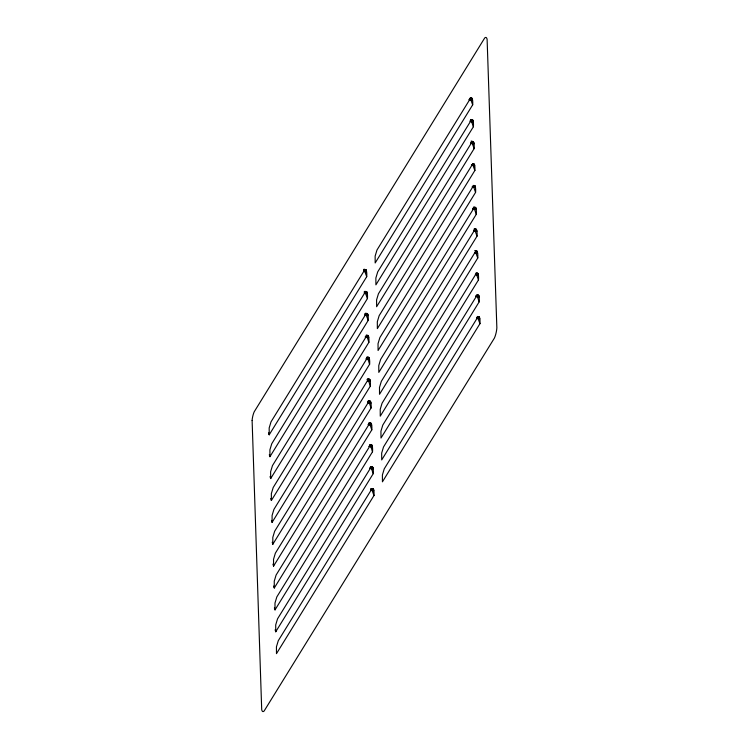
<?xml version="1.0" encoding="UTF-8"?>
<svg xmlns="http://www.w3.org/2000/svg" width="749" height="749" viewBox="0 0 749 749"><rect width="100%" height="100%" fill="white"/><g stroke="black" fill="none" stroke-linecap="round" stroke-linejoin="round"><path stroke-width="1.12" d="M269.209 434.794L366.701 276.709C366.888 275.96 367.197 267.019 364.267 270.623L271.016 421.846L269.172 427.951L269.209 434.794L268.573 432.838M472.666 104.869L375.174 262.955L375.137 256.111L376.981 250.007L470.222 98.784C473.153 95.179 472.844 104.111 472.666 104.869L470.971 100.085L469.211 99.327M269.94 456.684L367.422 298.589C367.609 297.84 367.918 288.908 364.988 292.513L271.747 443.736L269.902 449.84L269.94 456.684L269.303 454.727M473.387 126.75L375.904 284.845L375.867 278.001L377.702 271.887L470.952 120.673C473.883 117.059 473.574 126.001 473.387 126.75L471.692 121.965L469.941 121.216M270.67 478.574L368.152 320.478C368.339 319.729 368.648 310.788 365.718 314.393L272.467 465.616L270.623 471.72L270.67 478.574L270.024 476.607M474.117 148.639L376.625 306.725L376.588 299.881L378.432 293.777L471.683 142.553C474.613 138.949 474.304 147.881 474.117 148.639L472.422 143.855L470.662 143.106M271.391 500.454L368.873 342.359C369.06 341.61 369.369 332.678 366.439 336.282L273.198 487.505L271.353 493.61L271.391 500.454L270.754 498.497M474.838 170.519L377.356 328.614L377.318 321.77L379.153 315.666L472.404 164.443C475.334 160.829 475.025 169.77 474.838 170.519L473.143 165.735L471.393 164.986M272.121 522.343L369.603 364.248C369.791 363.499 370.1 354.558 367.169 358.172L273.919 509.386L272.084 515.49L272.121 522.343L271.475 520.377M475.568 192.409L378.076 350.495L378.039 343.651L379.883 337.546L473.134 186.323C476.064 182.719 475.755 191.66 475.568 192.409L473.874 187.625L472.113 186.875M272.842 544.223L370.334 386.128C370.512 385.379 370.821 376.447 367.89 380.052L274.649 531.275L272.805 537.379L272.842 544.223L272.205 542.267M476.289 214.289L378.807 372.384L378.769 365.54L380.614 359.436L473.855 208.213C476.785 204.608 476.476 213.54 476.289 214.289L474.594 209.514L472.844 208.756M273.572 566.113L371.055 408.018C371.242 407.269 371.551 398.328 368.62 401.941L275.37 553.155L273.535 559.269L273.572 566.113L272.926 564.147M477.019 236.178L379.528 394.274L379.49 387.42L381.335 381.316L474.585 230.093C477.516 226.488 477.207 235.429 477.019 236.178L475.325 231.394L473.883 230.561M274.293 587.993L371.785 429.898C371.972 429.149 372.281 420.217 369.351 423.822L276.1 575.045L274.256 581.149L274.293 587.993L273.657 586.036M477.74 258.059L380.258 416.154L380.22 409.31L382.065 403.205L475.306 251.982C478.237 248.378 477.928 257.31 477.74 258.059L476.046 253.284L474.613 252.441M275.023 609.883L372.506 451.787C372.693 451.038 373.002 442.097 370.072 445.711L276.821 596.925L274.986 603.039L275.023 609.883L274.377 607.916M478.471 279.948L380.988 438.043L380.941 431.19L382.786 425.086L476.036 273.872C478.967 270.258 478.658 279.199 478.471 279.948L476.776 275.164L475.343 274.331M275.744 631.763L373.236 473.668C373.423 472.919 373.732 463.987 370.802 467.591L277.551 618.814L275.707 624.919L275.744 631.763L275.108 629.806M479.191 301.828L381.709 459.923L381.672 453.079L383.516 446.975L476.757 295.752C479.688 292.147 479.379 301.079 479.191 301.828L477.506 297.053L476.064 296.211M373.957 495.557L276.475 653.652L276.437 646.808L278.282 640.695L371.523 489.481C374.453 485.867 374.144 494.808 373.957 495.557L372.262 490.773L370.512 490.024M479.922 323.718L382.439 481.813L382.402 474.969L384.237 468.855L477.488 317.642C480.418 314.028 480.109 322.969 479.922 323.718L478.227 318.934L476.795 318.1M365.109 336.994C367.956 335.795 368.087 341.057 368.873 342.359M365.83 358.874C368.686 357.685 368.808 362.937 369.603 364.248M368.012 424.533L368.648 424.28M368.733 446.423C371.588 445.224 371.71 450.477 372.506 451.787M369.781 468.134L371.541 468.893L373.236 473.668M468.93 99.795L470.718 99.757M472.563 209.214L474.351 209.186M363.565 271.091L365.006 271.924L366.701 276.709M364.295 292.971L365.727 293.814L367.422 298.589M365.025 314.861L366.458 315.694L368.152 320.478M470.26 97.866L472.123 98.25M470.4 98.213L472.263 98.596M472.376 99.027L469.576 98.447L469.707 99.523L472.507 100.104M469.66 98.952L472.46 99.533M470.812 119.484L472.675 119.877M470.981 119.746L472.844 120.14M471.13 120.093L472.993 120.486M470.306 120.327L473.106 120.917M470.391 120.832L473.181 121.422M470.428 121.413L473.228 121.993M471.121 141.13L473.209 141.598M471.542 141.374L473.405 141.767M471.711 141.636L473.574 142.02M471.851 141.982L473.714 142.366M471.037 142.216L473.827 142.797M471.112 142.722L473.911 143.302M471.158 143.293L473.958 143.874M472.582 163.862L474.445 164.256M472.694 164.293L474.557 164.686M471.842 164.602L474.632 165.192M471.889 165.183L474.679 165.763M473.162 185.406L475.025 185.789M473.302 185.752L475.166 186.136M473.415 186.183L475.278 186.567M472.563 186.492L475.362 187.072M472.61 187.063L475.409 187.643M473.714 207.033L475.578 207.417M473.883 207.286L475.755 207.679M474.033 207.632L475.896 208.025M476.008 208.456L473.209 207.876L473.34 208.952L476.13 209.533M473.293 208.381L476.083 208.962M474.248 228.745L476.111 229.138M474.445 228.913L476.308 229.306M474.613 229.175L476.476 229.559M474.754 229.522L476.617 229.915M476.729 230.336L473.939 229.756L474.061 230.832L476.86 231.422M474.014 230.261L476.813 230.842M474.969 250.634L476.832 251.018M475.166 250.803L477.029 251.187M475.343 251.055L477.207 251.449M475.484 251.411L477.347 251.795M475.596 251.833L477.459 252.226M475.671 252.338L477.544 252.731M474.791 252.722L477.581 253.302M476.064 272.945L477.928 273.329M476.205 273.291L478.077 273.685M476.317 273.722L478.19 274.115M476.401 274.228L478.265 274.611M476.448 274.799L478.311 275.192M363.93 269.275L365.793 269.668M364.126 269.443L365.989 269.837M364.295 269.706L366.158 270.089M364.435 270.052L366.298 270.436M366.411 270.866L363.621 270.286L363.742 271.363L366.542 271.943M363.696 270.792L366.495 271.372M476.795 294.825L478.658 295.218M476.935 295.181L478.798 295.565M478.911 295.995L476.111 295.415L476.242 296.492L479.042 297.072M476.195 295.921L478.995 296.501M364.847 291.333L366.71 291.717M365.025 291.586L366.888 291.979M364.229 291.745L367.029 292.325M364.342 292.176L367.141 292.756M367.225 293.262L364.426 292.681L364.473 293.252M477.347 316.452L479.21 316.846M477.516 316.715L479.379 317.108M365.4 293.439L367.263 293.833M477.656 317.061L479.529 317.454M479.641 317.885L476.841 317.295L476.963 318.372L479.763 318.962M476.916 317.801L479.716 318.391M365.578 313.213L367.441 313.606M365.746 313.475L367.609 313.859M364.96 313.625L367.759 314.215M365.072 314.056L367.871 314.636M367.946 315.142L365.147 314.561L365.194 315.132L367.993 315.722M366.298 335.103L368.171 335.486M366.476 335.355L368.339 335.749M366.617 335.711L368.48 336.095M365.793 335.945L368.592 336.526M368.677 337.031L365.877 336.451L365.924 337.022L368.723 337.602M367.029 356.983L368.892 357.376M367.197 357.245L369.06 357.629M367.338 357.591L369.21 357.985M366.523 357.825L369.323 358.415M366.598 358.331L369.397 358.911M366.645 358.902L369.444 359.492M367.75 378.872L369.622 379.256M367.928 379.125L369.791 379.518M367.132 379.284L369.931 379.865M367.244 379.715L370.043 380.295M367.328 380.22L370.128 380.801M368.302 380.988L370.175 381.372M368.48 400.752L370.343 401.146M368.648 401.015L370.512 401.408M367.862 401.164L370.661 401.754M367.974 401.595L370.774 402.185M368.059 402.101L370.849 402.69M368.096 402.672L370.895 403.262M369.379 422.904L371.242 423.288M368.592 423.054L371.382 423.634M368.705 423.485L371.495 424.065M368.78 423.99L371.579 424.571M368.826 424.561L371.626 425.142M369.931 444.522L371.794 444.915M370.1 444.784L371.972 445.178M370.249 445.131L372.113 445.524M369.426 445.365L372.225 445.955M369.51 445.87L372.3 446.46M369.557 446.441L372.347 447.031M370.83 466.674L372.693 467.058M370.97 467.02L372.833 467.404M370.156 467.254L372.946 467.835M370.231 467.76L373.03 468.34M370.278 468.331L373.077 468.911M371.551 488.554L373.423 488.947M370.764 488.704L373.564 489.294M370.877 489.134L373.676 489.724M370.961 489.64L373.751 490.23M371.008 490.211L373.798 490.801M367.516 380.52L368.854 381.747L370.334 386.128M368.246 402.4L369.585 403.636L371.055 408.018M368.967 424.29L370.306 425.516L371.785 429.898M252.113 420.479L261.701 709.621A8.951 2.659 -78.2 0 0 264.116 711.026L494.434 338.042A10.458 3.099 -78.2 0 0 496.859 327.912L487.112 39.379A8.951 2.659 -78.2 0 0 484.706 37.974L254.192 411.819A8.951 2.659 -78.2 0 0 252.113 420.479"/></g></svg>
